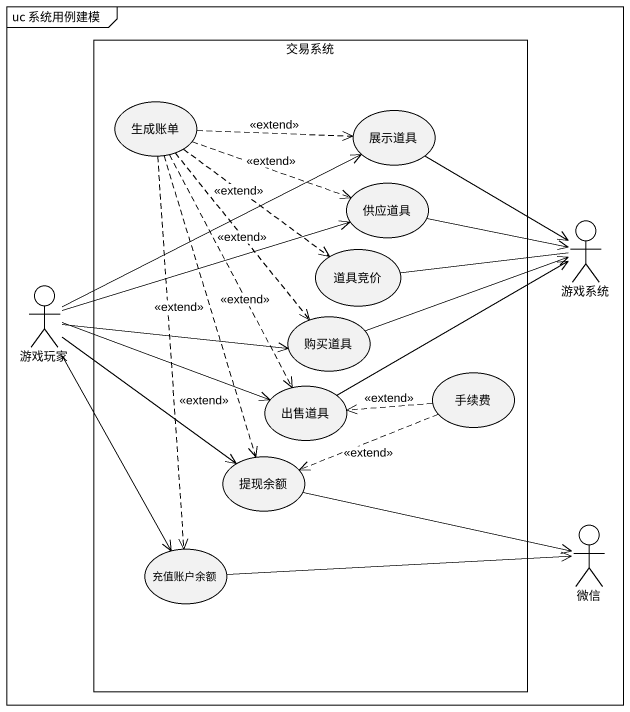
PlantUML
@startuml
mainframe uc 系统用例建模
rectangle 交易系统 {
  usecase 生成账单
  usecase 展示道具
  usecase 供应道具
  usecase 道具竞价
  usecase 购买道具
  usecase 出售道具
  usecase 手续费
  usecase 提现余额
  usecase 充值账户余额
}
actor 游戏系统
actor 游戏玩家
actor 微信
生成账单 .right.> 展示道具 : <<extend>>
生成账单 .right.> 供应道具 : <<extend>>
生成账单 ..> 道具竞价 : <<extend>>
生成账单 ..> 购买道具 : <<extend>>
生成账单 ..> 出售道具 : <<extend>>
生成账单 ..> 提现余额 : <<extend>>
生成账单 ..> 充值账户余额 : <<extend>>
展示道具 --> 游戏系统
供应道具 -right-> 游戏系统
道具竞价 -right- 游戏系统
游戏玩家 -right-> 展示道具
游戏玩家 -right-> 供应道具
游戏玩家 -right-> 购买道具
游戏玩家 -right-> 出售道具
游戏玩家 --> 提现余额
游戏玩家 --> 充值账户余额
购买道具 -right-> 游戏系统
出售道具 -right-> 游戏系统
手续费 .left.> 出售道具 : <<extend>>
手续费 .left.> 提现余额 : <<extend>>
提现余额 -right-> 微信
充值账户余额 -right-> 微信
@enduml
